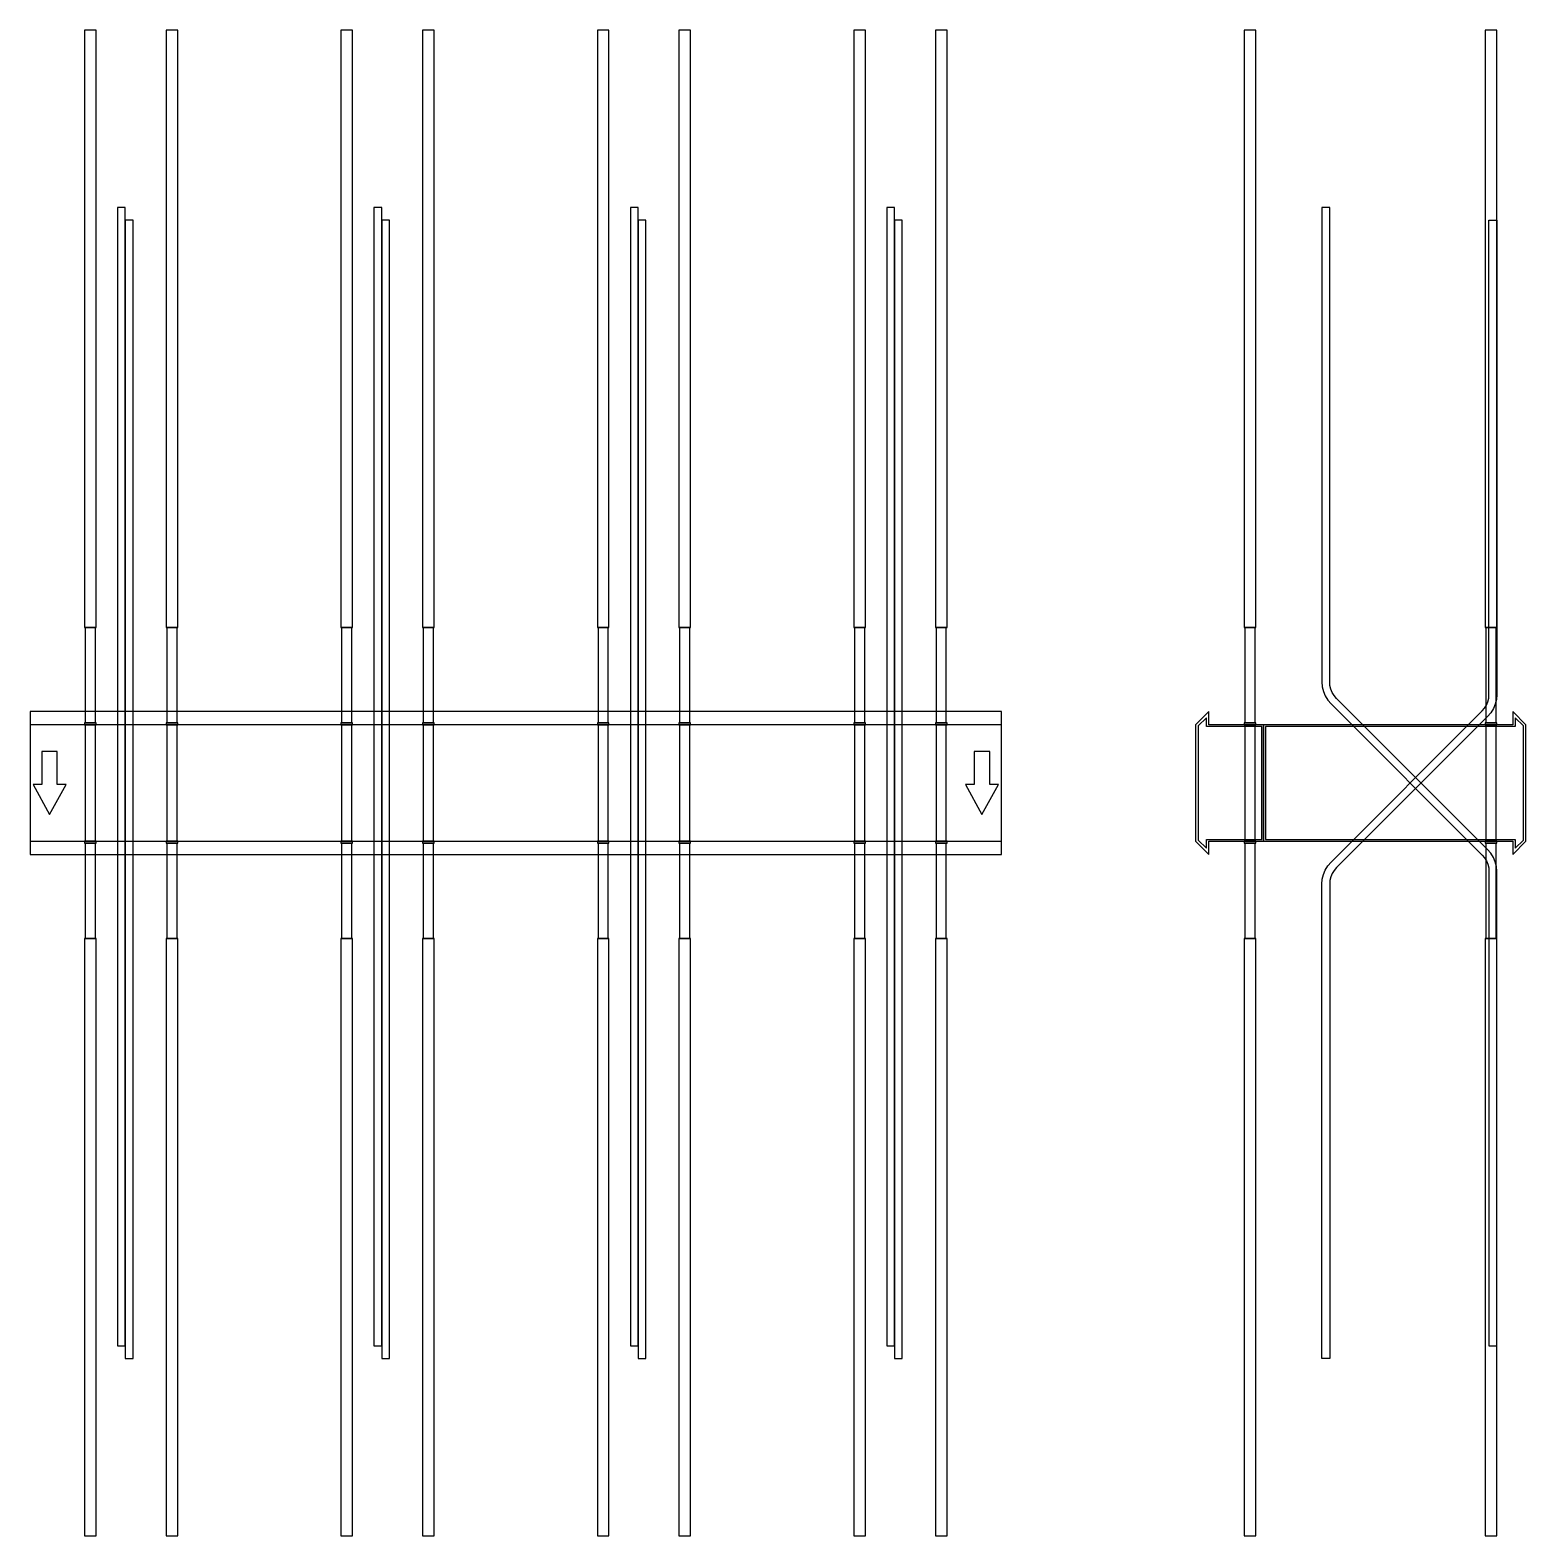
# Model space of a CAD drawing. Extents: x 0 to 1540, y -775 to 775.
import ezdxf

# ---------------------------------------------------------------- set-up
doc = ezdxf.new("R2010")
doc.units = 0
doc.layers.add('Halfen', color=7, linetype='CONTINUOUS')

msp = doc.modelspace()

# ---------------------------------------------------------------- linework, layer by layer
at = {"layer": 'Halfen', "color": 7}
for points in [[(68, 160), (68, 775), (56, 775), (56, 160)], [(152, 160), (152, 775), (140, 775), (140, 160)], [(332, 160), (332, 775), (320, 775), (320, 160)], [(416, 160), (416, 775), (404, 775), (404, 160)], [(596, 160), (596, 775), (584, 775), (584, 160)], [(680, 160), (680, 775), (668, 775), (668, 160)], [(860, 160), (860, 775), (848, 775), (848, 160)], [(944, 160), (944, 775), (932, 775), (932, 160)], [(1262, 160), (1262, 775), (1250, 775), (1250, 160)], [(1510, 160), (1510, 775), (1498, 775), (1498, 160)], [(98, -579.398), (98, 592.368), (90, 592.368), (90, -579.398)], [(362, -579.398), (362, 592.368), (354, 592.368), (354, -579.398)], [(626, -579.398), (626, 592.368), (618, 592.368), (618, -579.398)], [(890, -579.398), (890, 592.368), (882, 592.368), (882, -579.398)], [(1510, -579.398), (1510, -91.113), (1509.606, -86.107), (1508.434, -81.224), (1506.512, -76.585), (1503.889, -72.304), (1500.627, -68.485), (1345.029, 87.113), (1342.584, 89.976), (1340.616, 93.187), (1339.175, 96.667), (1338.295, 100.329), (1338, 104.083), (1338, 592.368), (1330, 592.368), (1330, 104.083), (1330.394, 99.077), (1331.566, 94.195), (1333.488, 89.556), (1336.111, 85.274), (1339.373, 81.456), (1494.971, -74.142), (1497.416, -77.006), (1499.384, -80.217), (1500.825, -83.696), (1501.705, -87.358), (1502, -91.113), (1502, -579.398)], [(106, -592.368), (106, 579.398), (98, 579.398), (98, -592.368)], [(370, -592.368), (370, 579.398), (362, 579.398), (362, -592.368)], [(634, -592.368), (634, 579.398), (626, 579.398), (626, -592.368)], [(898, -592.368), (898, 579.398), (890, 579.398), (890, -592.368)], [(1330, -592.368), (1330, -104.083), (1330.394, -99.077), (1331.566, -94.195), (1333.488, -89.556), (1336.111, -85.274), (1339.373, -81.456), (1494.971, 74.142), (1497.416, 77.006), (1499.384, 80.217), (1500.825, 83.696), (1501.705, 87.358), (1502, 91.113), (1502, 579.398), (1510, 579.398), (1510, 91.113), (1509.606, 86.107), (1508.434, 81.224), (1506.512, 76.585), (1503.889, 72.304), (1500.627, 68.485), (1345.029, -87.113), (1342.584, -89.976), (1340.616, -93.187), (1339.175, -96.667), (1338.295, -100.329), (1338, -104.083), (1338, -592.368)], [(67.25, 62), (67.25, 160), (56.75, 160), (56.75, 62)], [(151.25, 62), (151.25, 160), (140.75, 160), (140.75, 62)], [(331.25, 62), (331.25, 160), (320.75, 160), (320.75, 62)], [(415.25, 62), (415.25, 160), (404.75, 160), (404.75, 62)], [(595.25, 62), (595.25, 160), (584.75, 160), (584.75, 62)], [(679.25, 62), (679.25, 160), (668.75, 160), (668.75, 62)], [(859.25, 62), (859.25, 160), (848.75, 160), (848.75, 62)], [(943.25, 62), (943.25, 160), (932.75, 160), (932.75, 62)], [(1261.25, 62), (1261.25, 160), (1250.75, 160), (1250.75, 62)], [(1509.25, 62), (1509.25, 160), (1498.75, 160), (1498.75, 62)], [(0, -73.5), (1000, -73.5), (1000, 73.5), (0, 73.5)], [(68, 60), (68, 62), (56, 62), (56, 60)], [(152, 60), (152, 62), (140, 62), (140, 60)], [(332, 60), (332, 62), (320, 62), (320, 60)], [(416, 60), (416, 62), (404, 62), (404, 60)], [(596, 60), (596, 62), (584, 62), (584, 60)], [(680, 60), (680, 62), (668, 62), (668, 60)], [(860, 60), (860, 62), (848, 62), (848, 60)], [(944, 60), (944, 62), (932, 62), (932, 60)], [(1270, -60), (1270, 60), (1213.5, 60), (1213.5, 73.5), (1200, 60), (1200, -60), (1213.5, -73.5), (1213.5, -60)], [(1268, -58), (1268, 58), (1211, 58), (1211, 67.25), (1202.5, 58.75), (1202.5, -58.75), (1211, -67.25), (1211, -58)], [(1262, 60), (1262, 62), (1250, 62), (1250, 60)], [(1540, -60), (1540, 60), (1526.5, 73.5), (1526.5, 60), (1270, 60), (1270, -60), (1526.5, -60), (1526.5, -73.5)], [(1537.5, -58.75), (1537.5, 58.75), (1529, 67.25), (1529, 58), (1272, 58), (1272, -58), (1529, -58), (1529, -67.25)], [(1510, 60), (1510, 62), (1498, 62), (1498, 60)], [(0, -60), (1000, -60), (1000, 60), (0, 60)], [(67.25, -60), (67.25, 60), (56.75, 60), (56.75, -60)], [(151.25, -60), (151.25, 60), (140.75, 60), (140.75, -60)], [(331.25, -60), (331.25, 60), (320.75, 60), (320.75, -60)], [(415.25, -60), (415.25, 60), (404.75, 60), (404.75, -60)], [(595.25, -60), (595.25, 60), (584.75, 60), (584.75, -60)], [(679.25, -60), (679.25, 60), (668.75, 60), (668.75, -60)], [(859.25, -60), (859.25, 60), (848.75, 60), (848.75, -60)], [(943.25, -60), (943.25, 60), (932.75, 60), (932.75, -60)], [(1261.25, -60), (1261.25, 60), (1250.75, 60), (1250.75, -60)], [(1509.25, -60), (1509.25, 60), (1498.75, 60), (1498.75, -60)], [(20, -32.5), (37, -1.5), (28, -1.5), (28, 32.5), (12, 32.5), (12, -1.5), (3, -1.5)], [(980, -32.5), (997, -1.5), (988, -1.5), (988, 32.5), (972, 32.5), (972, -1.5), (963, -1.5)], [(68, -62), (68, -60), (56, -60), (56, -62)], [(67.25, -160), (67.25, -62), (56.75, -62), (56.75, -160)], [(152, -62), (152, -60), (140, -60), (140, -62)], [(151.25, -160), (151.25, -62), (140.75, -62), (140.75, -160)], [(332, -62), (332, -60), (320, -60), (320, -62)], [(331.25, -160), (331.25, -62), (320.75, -62), (320.75, -160)], [(416, -62), (416, -60), (404, -60), (404, -62)], [(415.25, -160), (415.25, -62), (404.75, -62), (404.75, -160)], [(596, -62), (596, -60), (584, -60), (584, -62)], [(595.25, -160), (595.25, -62), (584.75, -62), (584.75, -160)], [(680, -62), (680, -60), (668, -60), (668, -62)], [(679.25, -160), (679.25, -62), (668.75, -62), (668.75, -160)], [(860, -62), (860, -60), (848, -60), (848, -62)], [(859.25, -160), (859.25, -62), (848.75, -62), (848.75, -160)], [(944, -62), (944, -60), (932, -60), (932, -62)], [(943.25, -160), (943.25, -62), (932.75, -62), (932.75, -160)], [(1262, -62), (1262, -60), (1250, -60), (1250, -62)], [(1261.25, -160), (1261.25, -62), (1250.75, -62), (1250.75, -160)], [(1510, -62), (1510, -60), (1498, -60), (1498, -62)], [(1509.25, -160), (1509.25, -62), (1498.75, -62), (1498.75, -160)], [(68, -775), (68, -160), (56, -160), (56, -775)], [(152, -775), (152, -160), (140, -160), (140, -775)], [(332, -775), (332, -160), (320, -160), (320, -775)], [(416, -775), (416, -160), (404, -160), (404, -775)], [(596, -775), (596, -160), (584, -160), (584, -775)], [(680, -775), (680, -160), (668, -160), (668, -775)], [(860, -775), (860, -160), (848, -160), (848, -775)], [(944, -775), (944, -160), (932, -160), (932, -775)], [(1262, -775), (1262, -160), (1250, -160), (1250, -775)], [(1510, -775), (1510, -160), (1498, -160), (1498, -775)]]:
    msp.add_lwpolyline(points, close=True, dxfattribs=at)

doc.saveas('drawing.dxf')
